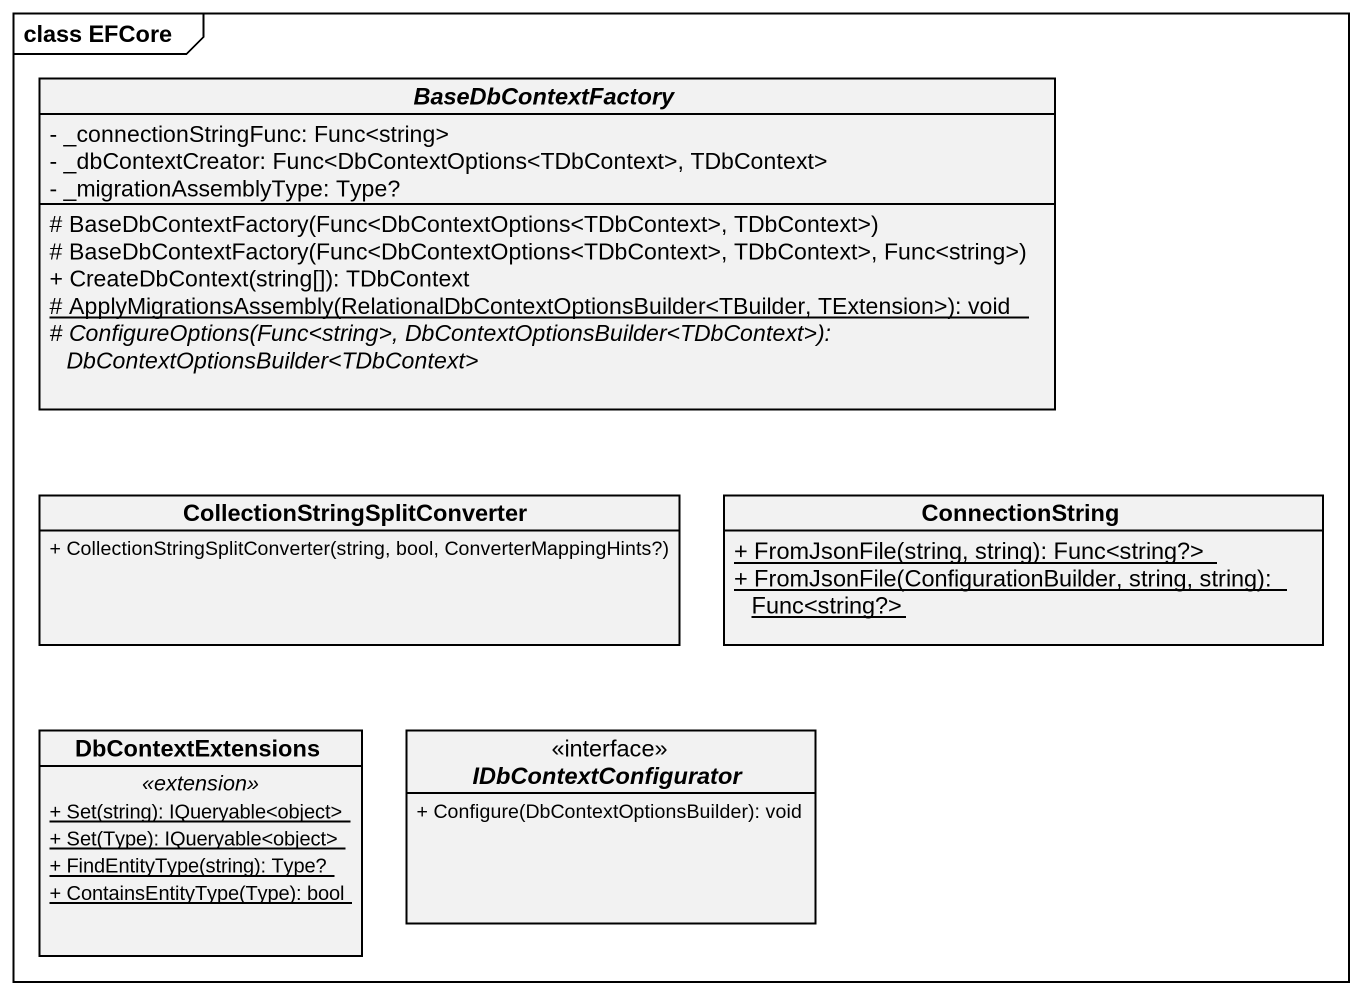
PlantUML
@startuml
mainframe class EFCore
hide circle
hide empty members
skinparam classAttributeIconSize 0
abstract class BaseDbContextFactory {
  - _connectionStringFunc: Func<string>
  - _dbContextCreator: Func<DbContextOptions<TDbContext>, TDbContext>
  - _migrationAssemblyType: Type?
  # BaseDbContextFactory(Func<DbContextOptions<TDbContext>, TDbContext>)
  # BaseDbContextFactory(Func<DbContextOptions<TDbContext>, TDbContext>, Func<string>)
  + CreateDbContext(string[]): TDbContext
  {static} # ApplyMigrationsAssembly(RelationalDbContextOptionsBuilder<TBuilder, TExtension>): void
  {abstract} # ConfigureOptions(Func<string>, DbContextOptionsBuilder<TDbContext>): DbContextOptionsBuilder<TDbContext>
}
class "CollectionStringSplitConverter" as CollectionStringSplitConvert {
  + CollectionStringSplitConverter(string, bool, ConverterMappingHints?)
}
class ConnectionString {
  {static} + FromJsonFile(string, string): Func<string?>
  {static} + FromJsonFile(ConfigurationBuilder, string, string): Func<string?>
}
class DbContextExtensions {
  .. <<extension>> ..
  {static} + Set(string): IQueryable<object>
  {static} + Set(Type): IQueryable<object>
  {static} + FindEntityType(string): Type?
  {static} + ContainsEntityType(Type): bool
}
interface IDbContextConfigurator {
  + Configure(DbContextOptionsBuilder): void
}
@enduml
